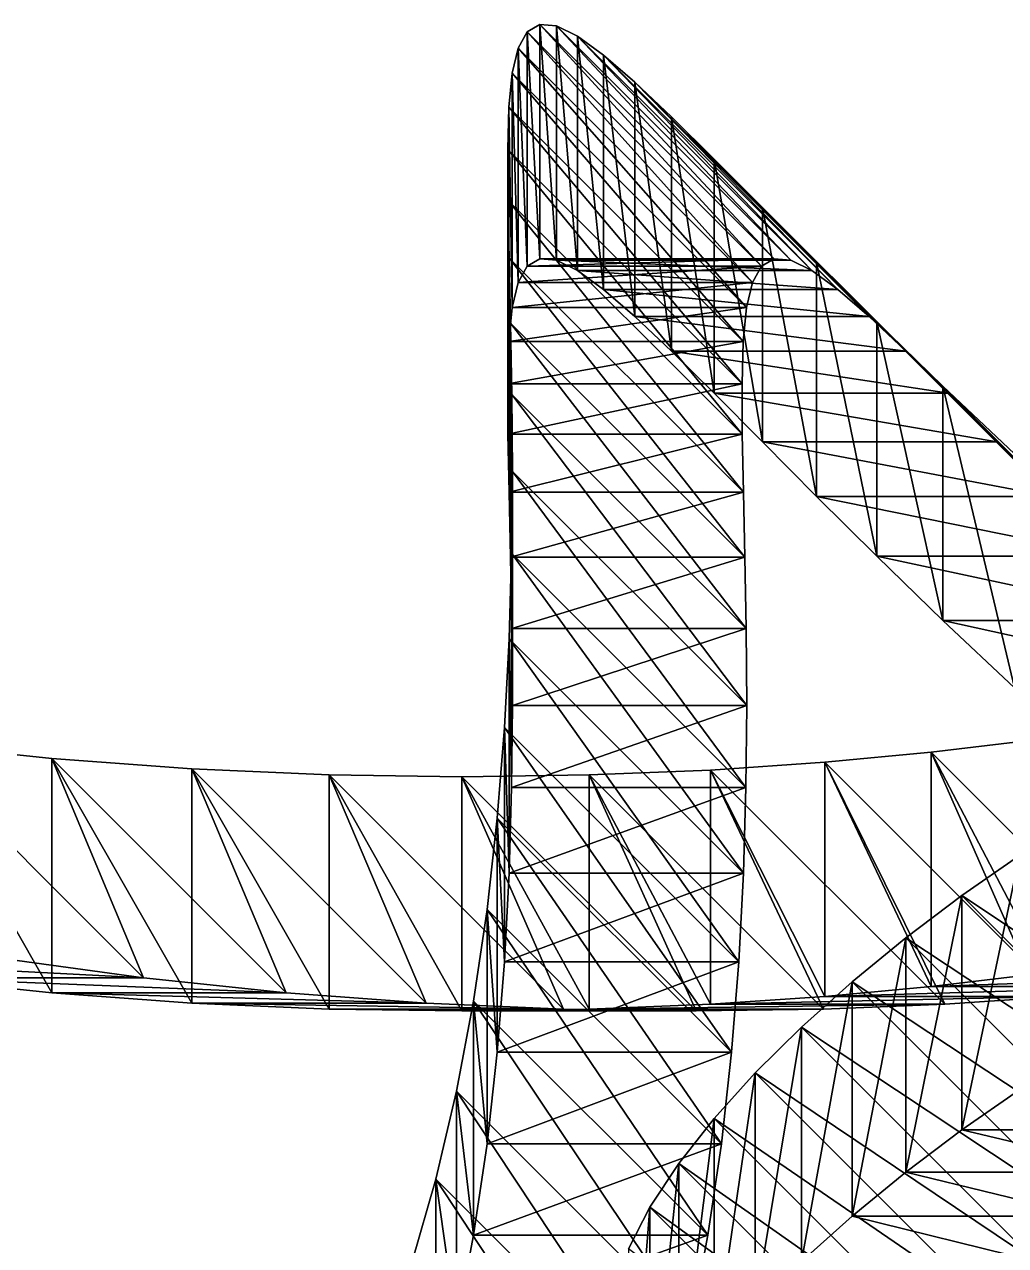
# Model space of a CAD drawing. Header units: metres. Extents: x -448 to 2284, y -539 to 1744.
# Drawn here: x 519 to 1042, y -163 to 488 of the extents above; entities that cross this region are included whole.
import ezdxf

# ---------------------------------------------------------------- set-up
doc = ezdxf.new("R2010")
doc.units = ezdxf.units.M

msp = doc.modelspace()

# ---------------------------------------------------------------- linework, layer by layer
for points in [[(786.8995, 359.18246, -5098.885), (782.1102, 475.4716, -4939.8066), (786.8995, 484.18246, -4973.885), (786.8996, 484.18256, -4973.885)], [(907.1102, 350.4716, -5064.8066), (786.8995, 484.18246, -4973.885), (782.1102, 475.4716, -4939.8066), (782.11035, 475.47168, -4939.8066)], [(793.6151, 363.1153, -5127.186), (786.8995, 484.18246, -4973.885), (793.6151, 488.1153, -5002.186), (793.61523, 488.1154, -5002.186)], [(911.8995, 359.18246, -5098.885), (793.6151, 488.1153, -5002.186), (786.8995, 484.18246, -4973.885), (786.8996, 484.18256, -4973.885)], [(786.8995, 484.18246, -4973.885), (907.1102, 350.4716, -5064.8066), (911.8995, 359.18246, -5098.885), (911.8996, 359.18256, -5098.885)], [(786.8995, 484.18246, -4973.885), (793.6151, 363.1153, -5127.186), (786.8995, 359.18246, -5098.885), (786.8996, 359.18256, -5098.885)], [(918.6151, 363.1153, -5127.186), (802.50806, 487.29044, -5024.701), (793.6151, 488.1153, -5002.186), (793.61523, 488.1154, -5002.186)], [(793.6151, 488.1153, -5002.186), (911.8995, 359.18246, -5098.885), (918.6151, 363.1153, -5127.186), (918.61523, 363.1154, -5127.186)], [(793.6151, 488.1153, -5002.186), (802.50806, 362.29044, -5149.701), (793.6151, 363.1153, -5127.186), (793.61523, 363.1154, -5127.186)], [(802.50806, 362.29044, -5149.701), (793.6151, 488.1153, -5002.186), (802.50806, 487.29044, -5024.701), (802.5082, 487.29053, -5024.701)], [(927.50806, 362.29044, -5149.701), (813.8045, 481.7827, -5041.4766), (802.50806, 487.29044, -5024.701), (802.5082, 487.29053, -5024.701)], [(802.50806, 487.29044, -5024.701), (918.6151, 363.1153, -5127.186), (927.50806, 362.29044, -5149.701), (927.5082, 362.29053, -5149.701)], [(802.50806, 487.29044, -5024.701), (813.8045, 356.7827, -5166.4766), (802.50806, 362.29044, -5149.701), (802.5082, 362.29053, -5149.701)], [(813.8045, 356.7827, -5166.4766), (802.50806, 487.29044, -5024.701), (813.8045, 481.7827, -5041.4766), (813.8046, 481.7828, -5041.4766)], [(938.8045, 356.7827, -5166.4766), (827.70874, 471.72208, -5052.615), (813.8045, 481.7827, -5041.4766), (813.8046, 481.7828, -5041.4766)], [(813.8045, 481.7827, -5041.4766), (927.50806, 362.29044, -5149.701), (938.8045, 356.7827, -5166.4766), (938.8046, 356.7828, -5166.4766)], [(813.8045, 481.7827, -5041.4766), (827.70874, 346.72208, -5177.615), (813.8045, 356.7827, -5166.4766), (813.8046, 356.7828, -5166.4766)], [(827.70874, 346.72208, -5177.615), (813.8045, 481.7827, -5041.4766), (827.70874, 471.72208, -5052.615), (827.70886, 471.72217, -5052.615)], [(782.1102, 350.4716, -5064.8066), (778.98065, 462.01935, -4900.0195), (782.1102, 475.4716, -4939.8066), (782.11035, 475.47168, -4939.8066)], [(903.98065, 337.01935, -5025.0195), (782.1102, 475.4716, -4939.8066), (778.98065, 462.01935, -4900.0195), (778.9808, 462.01944, -4900.0195)], [(782.1102, 475.4716, -4939.8066), (903.98065, 337.01935, -5025.0195), (907.1102, 350.4716, -5064.8066), (907.11035, 350.47168, -5064.8066)], [(782.1102, 475.4716, -4939.8066), (786.8995, 359.18246, -5098.885), (782.1102, 350.4716, -5064.8066), (782.11035, 350.47168, -5064.8066)], [(952.70874, 346.72208, -5177.615), (844.3959, 457.29135, -5058.2744), (827.70874, 471.72208, -5052.615), (827.70886, 471.72217, -5052.615)], [(827.70874, 471.72208, -5052.615), (938.8045, 356.7827, -5166.4766), (952.70874, 346.72208, -5177.615), (952.70886, 346.72217, -5177.615)], [(827.70874, 471.72208, -5052.615), (844.3959, 332.29135, -5183.2744), (827.70874, 346.72208, -5177.615), (827.70886, 346.72217, -5177.615)], [(844.3959, 332.29135, -5183.2744), (827.70874, 471.72208, -5052.615), (844.3959, 457.29135, -5058.2744), (844.396, 457.29144, -5058.2744)], [(778.98065, 337.01935, -5025.0195), (777.2286, 443.9178, -4854.647), (778.98065, 462.01935, -4900.0195), (778.9808, 462.01944, -4900.0195)], [(902.2286, 318.9178, -4979.647), (778.98065, 462.01935, -4900.0195), (777.2286, 443.9178, -4854.647), (777.2287, 443.91788, -4854.647)], [(778.98065, 462.01935, -4900.0195), (902.2286, 318.9178, -4979.647), (903.98065, 337.01935, -5025.0195), (903.9808, 337.01944, -5025.0195)], [(778.98065, 462.01935, -4900.0195), (782.1102, 350.4716, -5064.8066), (778.98065, 337.01935, -5025.0195), (778.9808, 337.01944, -5025.0195)], [(969.3959, 332.29135, -5183.2744), (864.0098, 438.72296, -5058.661), (844.3959, 457.29135, -5058.2744), (844.396, 457.29144, -5058.2744)], [(844.3959, 457.29135, -5058.2744), (952.70874, 346.72208, -5177.615), (969.3959, 332.29135, -5183.2744), (969.396, 332.29144, -5183.2744)], [(844.3959, 457.29135, -5058.2744), (864.0098, 313.72296, -5183.661), (844.3959, 332.29135, -5183.2744), (844.396, 332.29144, -5183.2744)], [(864.0098, 313.72296, -5183.661), (844.3959, 457.29135, -5058.2744), (864.0098, 438.72296, -5058.661), (864.00995, 438.72305, -5058.661)], [(777.2286, 318.9178, -4979.647), (776.5621, 421.3151, -4803.871), (777.2286, 443.9178, -4854.647), (777.2287, 443.91788, -4854.647)], [(901.5621, 296.3151, -4928.871), (777.2286, 443.9178, -4854.647), (776.5621, 421.3151, -4803.871), (776.5622, 421.3152, -4803.871)], [(777.2286, 443.9178, -4854.647), (901.5621, 296.3151, -4928.871), (902.2286, 318.9178, -4979.647), (902.2287, 318.91788, -4979.647)], [(777.2286, 443.9178, -4854.647), (778.98065, 337.01935, -5025.0195), (777.2286, 318.9178, -4979.647), (777.2287, 318.91788, -4979.647)], [(989.0098, 313.72296, -5183.661), (886.66284, 416.29834, -5054.035), (864.0098, 438.72296, -5058.661), (864.00995, 438.72305, -5058.661)], [(864.0098, 438.72296, -5058.661), (969.3959, 332.29135, -5183.2744), (989.0098, 313.72296, -5183.661), (989.00995, 313.72305, -5183.661)], [(864.0098, 438.72296, -5058.661), (886.66284, 291.29834, -5179.035), (864.0098, 313.72296, -5183.661), (864.00995, 313.72305, -5183.661)], [(886.66284, 291.29834, -5179.035), (864.0098, 438.72296, -5058.661), (886.66284, 416.29834, -5054.035), (886.66296, 416.29843, -5054.035)], [(776.5621, 296.3151, -4928.871), (776.68225, 394.41278, -4747.9277), (776.5621, 421.3151, -4803.871), (776.5622, 421.3152, -4803.871)], [(901.68225, 269.41278, -4872.9277), (776.5621, 421.3151, -4803.871), (776.68225, 394.41278, -4747.9277), (776.6824, 394.41287, -4747.9277)], [(776.5621, 421.3151, -4803.871), (901.68225, 269.41278, -4872.9277), (901.5621, 296.3151, -4928.871), (901.5622, 296.3152, -4928.871)], [(776.5621, 421.3151, -4803.871), (777.2286, 318.9178, -4979.647), (776.5621, 296.3151, -4928.871), (776.5622, 296.3152, -4928.871)], [(1011.66284, 291.29834, -5179.035), (912.42957, 390.342, -5044.6973), (886.66284, 416.29834, -5054.035), (886.66296, 416.29843, -5054.035)], [(886.66284, 416.29834, -5054.035), (989.0098, 313.72296, -5183.661), (1011.66284, 291.29834, -5179.035), (1011.66296, 291.29843, -5179.035)], [(886.66284, 416.29834, -5054.035), (912.42957, 265.342, -5169.6973), (886.66284, 291.29834, -5179.035), (886.66296, 291.29843, -5179.035)], [(912.42957, 265.342, -5169.6973), (886.66284, 416.29834, -5054.035), (912.42957, 390.342, -5044.6973), (912.4297, 390.3421, -5044.6973)], [(776.68225, 394.41278, -4747.9277), (776.5621, 296.3151, -4928.871), (776.68225, 269.41278, -4872.9277), (776.6824, 269.41287, -4872.9277)], [(776.68225, 269.41278, -4872.9277), (777.2872, 363.46582, -4687.1064), (776.68225, 394.41278, -4747.9277), (776.6824, 394.41287, -4747.9277)], [(902.2872, 238.46582, -4812.1064), (776.68225, 394.41278, -4747.9277), (777.2872, 363.46582, -4687.1064), (777.2873, 363.4659, -4687.1064)], [(776.68225, 394.41278, -4747.9277), (902.2872, 238.46582, -4812.1064), (901.68225, 269.41278, -4872.9277), (901.6824, 269.41287, -4872.9277)], [(1037.4296, 265.342, -5169.6973), (941.3502, 361.2203, -5030.995), (912.42957, 390.342, -5044.6973), (912.4297, 390.3421, -5044.6973)], [(912.42957, 390.342, -5044.6973), (1011.66284, 291.29834, -5179.035), (1037.4296, 265.342, -5169.6973), (1037.4297, 265.3421, -5169.6973)], [(912.42957, 390.342, -5044.6973), (941.3502, 236.2203, -5155.995), (912.42957, 265.342, -5169.6973), (912.4297, 265.3421, -5169.6973)], [(941.3502, 236.2203, -5155.995), (912.42957, 390.342, -5044.6973), (941.3502, 361.2203, -5030.995), (941.35034, 361.2204, -5030.995)], [(777.2872, 363.46582, -4687.1064), (776.68225, 269.41278, -4872.9277), (777.2872, 238.46582, -4812.1064), (777.2873, 238.46593, -4812.1064)], [(777.2872, 238.46582, -4812.1064), (778.07684, 328.77847, -4621.749), (777.2872, 363.46582, -4687.1064), (777.2873, 363.4659, -4687.1064)], [(903.07684, 203.77847, -4746.749), (777.2872, 363.46582, -4687.1064), (778.07684, 328.77847, -4621.749), (778.07697, 328.77856, -4621.749)], [(777.2872, 363.46582, -4687.1064), (903.07684, 203.77847, -4746.749), (902.2872, 238.46582, -4812.1064), (902.2873, 238.46593, -4812.1064)], [(911.8995, 359.18246, -5098.885), (782.1102, 350.4716, -5064.8066), (786.8995, 359.18246, -5098.885), (786.8996, 359.18256, -5098.885)], [(782.1102, 350.4716, -5064.8066), (911.8995, 359.18246, -5098.885), (907.1102, 350.4716, -5064.8066), (907.11035, 350.47168, -5064.8066)], [(918.6151, 363.1153, -5127.186), (786.8995, 359.18246, -5098.885), (793.6151, 363.1153, -5127.186), (793.61523, 363.1154, -5127.186)], [(786.8995, 359.18246, -5098.885), (918.6151, 363.1153, -5127.186), (911.8995, 359.18246, -5098.885), (911.8996, 359.18256, -5098.885)], [(793.6151, 363.1153, -5127.186), (927.50806, 362.29044, -5149.701), (918.6151, 363.1153, -5127.186), (918.61523, 363.1154, -5127.186)], [(927.50806, 362.29044, -5149.701), (793.6151, 363.1153, -5127.186), (802.50806, 362.29044, -5149.701), (802.5082, 362.29053, -5149.701)], [(802.50806, 362.29044, -5149.701), (938.8045, 356.7827, -5166.4766), (927.50806, 362.29044, -5149.701), (927.5082, 362.29053, -5149.701)], [(938.8045, 356.7827, -5166.4766), (802.50806, 362.29044, -5149.701), (813.8045, 356.7827, -5166.4766), (813.8046, 356.7828, -5166.4766)], [(1066.3502, 236.2203, -5155.995), (973.4258, 329.33682, -5013.3135), (941.3502, 361.2203, -5030.995), (941.35034, 361.2204, -5030.995)], [(941.3502, 361.2203, -5030.995), (1037.4296, 265.342, -5169.6973), (1066.3502, 236.2203, -5155.995), (1066.3503, 236.22041, -5155.995)], [(941.3502, 361.2203, -5030.995), (973.4258, 204.33682, -5138.3135), (941.3502, 236.2203, -5155.995), (941.35034, 236.22041, -5155.995)], [(973.4258, 204.33682, -5138.3135), (941.3502, 361.2203, -5030.995), (973.4258, 329.33682, -5013.3135), (973.4259, 329.3369, -5013.3135)], [(813.8045, 356.7827, -5166.4766), (952.70874, 346.72208, -5177.615), (938.8045, 356.7827, -5166.4766), (938.8046, 356.7828, -5166.4766)], [(952.70874, 346.72208, -5177.615), (813.8045, 356.7827, -5166.4766), (827.70874, 346.72208, -5177.615), (827.70886, 346.72217, -5177.615)], [(907.1102, 350.4716, -5064.8066), (778.98065, 337.01935, -5025.0195), (782.1102, 350.4716, -5064.8066), (782.11035, 350.47168, -5064.8066)], [(778.98065, 337.01935, -5025.0195), (907.1102, 350.4716, -5064.8066), (903.98065, 337.01935, -5025.0195), (903.9808, 337.01944, -5025.0195)], [(827.70874, 346.72208, -5177.615), (969.3959, 332.29135, -5183.2744), (952.70874, 346.72208, -5177.615), (952.70886, 346.72217, -5177.615)], [(969.3959, 332.29135, -5183.2744), (827.70874, 346.72208, -5177.615), (844.3959, 332.29135, -5183.2744), (844.396, 332.29144, -5183.2744)], [(903.98065, 337.01935, -5025.0195), (777.2286, 318.9178, -4979.647), (778.98065, 337.01935, -5025.0195), (778.9808, 337.01944, -5025.0195)], [(777.2286, 318.9178, -4979.647), (903.98065, 337.01935, -5025.0195), (902.2286, 318.9178, -4979.647), (902.2287, 318.91788, -4979.647)], [(778.07684, 328.77847, -4621.749), (777.2872, 238.46582, -4812.1064), (778.07684, 203.77847, -4746.749), (778.07697, 203.77858, -4746.749)], [(778.07684, 203.77847, -4746.749), (778.7562, 290.70282, -4552.244), (778.07684, 328.77847, -4621.749), (778.07697, 328.77856, -4621.749)], [(903.7562, 165.70282, -4677.244), (778.07684, 328.77847, -4621.749), (778.7562, 290.70282, -4552.244), (778.75635, 290.7029, -4552.244)], [(778.07684, 328.77847, -4621.749), (903.7562, 165.70282, -4677.244), (903.07684, 203.77847, -4746.749), (903.07697, 203.77858, -4746.749)], [(844.3959, 332.29135, -5183.2744), (989.0098, 313.72296, -5183.661), (969.3959, 332.29135, -5183.2744), (969.396, 332.29144, -5183.2744)], [(989.0098, 313.72296, -5183.661), (844.3959, 332.29135, -5183.2744), (864.0098, 313.72296, -5183.661), (864.00995, 313.72305, -5183.661)], [(1098.4258, 204.33682, -5138.3135), (1008.6175, 295.12552, -4992.0684), (973.4258, 329.33682, -5013.3135), (973.4259, 329.3369, -5013.3135)], [(973.4258, 329.33682, -5013.3135), (1066.3502, 236.2203, -5155.995), (1098.4258, 204.33682, -5138.3135), (1098.4259, 204.33693, -5138.3135)], [(973.4258, 329.33682, -5013.3135), (1008.6175, 170.12552, -5117.0684), (973.4258, 204.33682, -5138.3135), (973.4259, 204.33693, -5138.3135)], [(1008.6175, 170.12552, -5117.0684), (973.4258, 329.33682, -5013.3135), (1008.6175, 295.12552, -4992.0684), (1008.6176, 295.1256, -4992.0684)], [(902.2286, 318.9178, -4979.647), (776.5621, 296.3151, -4928.871), (777.2286, 318.9178, -4979.647), (777.2287, 318.91788, -4979.647)], [(776.5621, 296.3151, -4928.871), (902.2286, 318.9178, -4979.647), (901.5621, 296.3151, -4928.871), (901.5622, 296.3152, -4928.871)], [(864.0098, 313.72296, -5183.661), (1011.66284, 291.29834, -5179.035), (989.0098, 313.72296, -5183.661), (989.00995, 313.72305, -5183.661)], [(1011.66284, 291.29834, -5179.035), (864.0098, 313.72296, -5183.661), (886.66284, 291.29834, -5179.035), (886.66296, 291.29843, -5179.035)], [(901.5621, 296.3151, -4928.871), (776.68225, 269.41278, -4872.9277), (776.5621, 296.3151, -4928.871), (776.5622, 296.3152, -4928.871)], [(776.68225, 269.41278, -4872.9277), (901.5621, 296.3151, -4928.871), (901.68225, 269.41278, -4872.9277), (901.6824, 269.41287, -4872.9277)], [(1133.6174, 170.12552, -5117.0684), (1046.848, 259.04993, -4967.708), (1008.6175, 295.12552, -4992.0684), (1008.6176, 295.1256, -4992.0684)], [(1008.6175, 295.12552, -4992.0684), (1098.4258, 204.33682, -5138.3135), (1133.6174, 170.12552, -5117.0684), (1133.6176, 170.12563, -5117.0684)], [(1008.6175, 295.12552, -4992.0684), (1046.848, 134.04993, -5092.708), (1008.6175, 170.12552, -5117.0684), (1008.6176, 170.12563, -5117.0684)], [(1046.848, 134.04993, -5092.708), (1008.6175, 295.12552, -4992.0684), (1046.848, 259.04993, -4967.708), (1046.8481, 259.05002, -4967.708)], [(778.7562, 290.70282, -4552.244), (778.07684, 203.77847, -4746.749), (778.7562, 165.70282, -4677.244), (778.75635, 165.70293, -4677.244)], [(778.7562, 165.70282, -4677.244), (779.0392, 249.63446, -4479.0254), (778.7562, 290.70282, -4552.244), (778.75635, 290.7029, -4552.244)], [(904.0392, 124.63446, -4604.0254), (778.7562, 290.70282, -4552.244), (779.0392, 249.63446, -4479.0254), (779.0393, 249.63457, -4479.0254)], [(778.7562, 290.70282, -4552.244), (904.0392, 124.63446, -4604.0254), (903.7562, 165.70282, -4677.244), (903.75635, 165.70293, -4677.244)], [(886.66284, 291.29834, -5179.035), (1037.4296, 265.342, -5169.6973), (1011.66284, 291.29834, -5179.035), (1011.66296, 291.29843, -5179.035)], [(1037.4296, 265.342, -5169.6973), (886.66284, 291.29834, -5179.035), (912.42957, 265.342, -5169.6973), (912.4297, 265.3421, -5169.6973)], [(901.68225, 269.41278, -4872.9277), (777.2872, 238.46582, -4812.1064), (776.68225, 269.41278, -4872.9277), (776.6824, 269.41287, -4872.9277)], [(777.2872, 238.46582, -4812.1064), (901.68225, 269.41278, -4872.9277), (902.2872, 238.46582, -4812.1064), (902.2873, 238.46593, -4812.1064)], [(912.42957, 265.342, -5169.6973), (1066.3502, 236.2203, -5155.995), (1037.4296, 265.342, -5169.6973), (1037.4297, 265.3421, -5169.6973)], [(1066.3502, 236.2203, -5155.995), (912.42957, 265.342, -5169.6973), (941.3502, 236.2203, -5155.995), (941.35034, 236.22041, -5155.995)], [(779.0392, 124.63446, -4604.0254), (778.6524, 206.00903, -4402.569), (779.0392, 249.63446, -4479.0254), (779.0393, 249.63457, -4479.0254)], [(903.6524, 81.00903, -4527.569), (779.0392, 249.63446, -4479.0254), (778.6524, 206.00903, -4402.569), (778.6525, 206.00914, -4402.569)], [(779.0392, 249.63446, -4479.0254), (778.7562, 165.70282, -4677.244), (779.0392, 124.63446, -4604.0254), (779.0393, 124.63456, -4604.0254)], [(779.0392, 249.63446, -4479.0254), (903.6524, 81.00903, -4527.569), (904.0392, 124.63446, -4604.0254), (904.0393, 124.63456, -4604.0254)], [(902.2872, 238.46582, -4812.1064), (778.07684, 203.77847, -4746.749), (777.2872, 238.46582, -4812.1064), (777.2873, 238.46593, -4812.1064)], [(778.07684, 203.77847, -4746.749), (902.2872, 238.46582, -4812.1064), (903.07684, 203.77847, -4746.749), (903.07697, 203.77858, -4746.749)], [(941.3502, 236.2203, -5155.995), (1098.4258, 204.33682, -5138.3135), (1066.3502, 236.2203, -5155.995), (1066.3503, 236.22041, -5155.995)], [(1098.4258, 204.33682, -5138.3135), (941.3502, 236.2203, -5155.995), (973.4258, 204.33682, -5138.3135), (973.4259, 204.33693, -5138.3135)], [(778.6524, 81.00903, -4527.569), (777.33746, 160.29797, -4323.3843), (778.6524, 206.00903, -4402.569), (778.6525, 206.00914, -4402.569)], [(902.33746, 35.297974, -4448.3843), (778.6524, 206.00903, -4402.569), (777.33746, 160.29797, -4323.3843), (777.3376, 160.29808, -4323.3843)], [(903.07684, 203.77847, -4746.749), (778.7562, 165.70282, -4677.244), (778.07684, 203.77847, -4746.749), (778.07697, 203.77858, -4746.749)], [(778.6524, 206.00903, -4402.569), (902.33746, 35.297974, -4448.3843), (903.6524, 81.00903, -4527.569), (903.6525, 81.00913, -4527.569)], [(778.6524, 206.00903, -4402.569), (779.0392, 124.63446, -4604.0254), (778.6524, 81.00903, -4527.569), (778.6525, 81.00913, -4527.569)], [(778.7562, 165.70282, -4677.244), (903.07684, 203.77847, -4746.749), (903.7562, 165.70282, -4677.244), (903.75635, 165.70293, -4677.244)], [(973.4258, 204.33682, -5138.3135), (1133.6174, 170.12552, -5117.0684), (1098.4258, 204.33682, -5138.3135), (1098.4259, 204.33693, -5138.3135)], [(1133.6174, 170.12552, -5117.0684), (973.4258, 204.33682, -5138.3135), (1008.6175, 170.12552, -5117.0684), (1008.6176, 170.12563, -5117.0684)], [(1008.6175, 170.12552, -5117.0684), (1171.848, 134.04993, -5092.708), (1133.6174, 170.12552, -5117.0684), (1133.6176, 170.12563, -5117.0684)], [(1171.848, 134.04993, -5092.708), (1008.6175, 170.12552, -5117.0684), (1046.848, 134.04993, -5092.708), (1046.8481, 134.05003, -5092.708)], [(903.7562, 165.70282, -4677.244), (779.0392, 124.63446, -4604.0254), (778.7562, 165.70282, -4677.244), (778.75635, 165.70293, -4677.244)], [(779.0392, 124.63446, -4604.0254), (903.7562, 165.70282, -4677.244), (904.0392, 124.63446, -4604.0254), (904.0393, 124.63456, -4604.0254)], [(777.33746, 35.297974, -4448.3843), (774.85645, 113.00427, -4242.0166), (777.33746, 160.29797, -4323.3843), (777.3376, 160.29808, -4323.3843)], [(899.85645, -11.995728, -4367.0166), (777.33746, 160.29797, -4323.3843), (774.85645, 113.00427, -4242.0166), (774.85657, 113.00437, -4242.0166)], [(777.33746, 160.29797, -4323.3843), (899.85645, -11.995728, -4367.0166), (902.33746, 35.297974, -4448.3843), (902.3376, 35.298073, -4448.3843)], [(777.33746, 160.29797, -4323.3843), (778.6524, 81.00903, -4527.569), (777.33746, 35.297974, -4448.3843), (777.3376, 35.298073, -4448.3843)], [(904.0392, 124.63446, -4604.0254), (778.6524, 81.00903, -4527.569), (779.0392, 124.63446, -4604.0254), (779.0393, 124.63456, -4604.0254)], [(778.6524, 81.00903, -4527.569), (904.0392, 124.63446, -4604.0254), (903.6524, 81.00903, -4527.569), (903.6525, 81.00913, -4527.569)], [(774.85645, -11.995728, -4367.0166), (770.9927, 64.65564, -4159.0347), (774.85645, 113.00427, -4242.0166), (774.85657, 113.00437, -4242.0166)], [(895.9927, -60.34436, -4284.0347), (774.85645, 113.00427, -4242.0166), (770.9927, 64.65564, -4159.0347), (770.9928, 64.65574, -4159.0347)], [(774.85645, 113.00427, -4242.0166), (895.9927, -60.34436, -4284.0347), (899.85645, -11.995728, -4367.0166), (899.85657, -11.995627, -4367.0166)], [(774.85645, 113.00427, -4242.0166), (777.33746, 35.297974, -4448.3843), (774.85645, -11.995728, -4367.0166), (774.85657, -11.995627, -4367.0166)], [(582.3374, -20.625122, -3729.4692), (533.3064, 96.39642, -3634.0322), (457.3374, 104.37488, -3604.4692), (457.3375, 104.37498, -3604.4692)], [(457.3374, 104.37488, -3604.4692), (505.82507, -10.042786, -3702.716), (582.3374, -20.625122, -3729.4692), (582.3375, -20.625023, -3729.4692)], [(457.3374, 104.37488, -3604.4692), (533.3064, -28.603577, -3759.0322), (457.3374, -20.625122, -3729.4692), (457.3375, -20.625023, -3729.4692)], [(533.3064, -28.603577, -3759.0322), (457.3374, 104.37488, -3604.4692), (533.3064, 96.39642, -3634.0322), (533.3065, 96.39652, -3634.0322)], [(1054.8054, -18.968079, -4070.9373), (1002.527, 99.72827, -3902.0923), (1054.8054, 106.03192, -3945.9373), (1054.8055, 106.03202, -3945.9373)], [(1127.527, -25.271729, -4027.0923), (1054.8054, 106.03192, -3945.9373), (1002.527, 99.72827, -3902.0923), (1002.5271, 99.72837, -3902.0923)], [(1002.527, -25.271729, -4027.0923), (945.72845, 94.38098, -3859.042), (1002.527, 99.72827, -3902.0923), (1002.5271, 99.72837, -3902.0923)], [(1070.7284, -30.619019, -3984.042), (1002.527, 99.72827, -3902.0923), (945.72845, 94.38098, -3859.042), (945.7286, 94.38108, -3859.042)], [(1002.527, 99.72827, -3902.0923), (1070.7284, -30.619019, -3984.042), (1127.527, -25.271729, -4027.0923), (1127.5271, -25.27163, -4027.0923)], [(1002.527, 99.72827, -3902.0923), (1054.8054, -18.968079, -4070.9373), (1002.527, -25.271729, -4027.0923), (1002.5271, -25.27163, -4027.0923)], [(658.3064, -28.603577, -3759.0322), (608.1316, 90.89612, -3666.2349), (533.3064, 96.39642, -3634.0322), (533.3065, 96.39652, -3634.0322)], [(533.3064, 96.39642, -3634.0322), (582.3374, -20.625122, -3729.4692), (658.3064, -28.603577, -3759.0322), (658.3065, -28.603477, -3759.0322)], [(533.3064, 96.39642, -3634.0322), (608.1316, -34.10388, -3791.2349), (533.3064, -28.603577, -3759.0322), (533.3065, -28.603477, -3759.0322)], [(608.1316, -34.10388, -3791.2349), (533.3064, 96.39642, -3634.0322), (608.1316, 90.89612, -3666.2349), (608.1317, 90.89622, -3666.2349)], [(945.72845, -30.619019, -3984.042), (884.77, 90.25745, -3817.1006), (945.72845, 94.38098, -3859.042), (945.7286, 94.38108, -3859.042)], [(1009.77, -34.742554, -3942.1006), (945.72845, 94.38098, -3859.042), (884.77, 90.25745, -3817.1006), (884.77014, 90.257545, -3817.1006)], [(945.72845, 94.38098, -3859.042), (1009.77, -34.742554, -3942.1006), (1070.7284, -30.619019, -3984.042), (1070.7285, -30.61892, -3984.042)], [(945.72845, 94.38098, -3859.042), (1002.527, -25.271729, -4027.0923), (945.72845, -30.619019, -3984.042), (945.7286, -30.61892, -3984.042)], [(733.1316, -34.10388, -3791.2349), (681.23157, 87.72211, -3700.879), (608.1316, 90.89612, -3666.2349), (608.1317, 90.89622, -3666.2349)], [(608.1316, 90.89612, -3666.2349), (658.3064, -28.603577, -3759.0322), (733.1316, -34.10388, -3791.2349), (733.1317, -34.103783, -3791.2349)], [(608.1316, 90.89612, -3666.2349), (681.23157, -37.277893, -3825.879), (608.1316, -34.10388, -3791.2349), (608.1317, -34.103783, -3791.2349)], [(681.23157, -37.277893, -3825.879), (608.1316, 90.89612, -3666.2349), (681.23157, 87.72211, -3700.879), (681.2317, 87.722206, -3700.879)], [(806.23157, -37.277893, -3825.879), (752.0503, 86.69635, -3737.7405), (681.23157, 87.72211, -3700.879), (681.2317, 87.722206, -3700.879)], [(681.23157, 87.72211, -3700.879), (733.1316, -34.10388, -3791.2349), (806.23157, -37.277893, -3825.879), (806.2317, -37.277794, -3825.879)], [(681.23157, 87.72211, -3700.879), (752.0503, -38.30365, -3862.7405), (681.23157, -37.277893, -3825.879), (681.2317, -37.277794, -3825.879)], [(752.0503, -38.30365, -3862.7405), (681.23157, 87.72211, -3700.879), (752.0503, 86.69635, -3737.7405), (752.0504, 86.69645, -3737.7405)], [(820.0601, -37.38446, -3901.5713), (752.0503, 86.69635, -3737.7405), (820.0601, 87.61554, -3776.5713), (820.06024, 87.61564, -3776.5713)], [(877.0503, -38.30365, -3862.7405), (820.0601, 87.61554, -3776.5713), (752.0503, 86.69635, -3737.7405), (752.0504, 86.69645, -3737.7405)], [(752.0503, 86.69635, -3737.7405), (806.23157, -37.277893, -3825.879), (877.0503, -38.30365, -3862.7405), (877.0504, -38.30355, -3862.7405)], [(752.0503, 86.69635, -3737.7405), (820.0601, -37.38446, -3901.5713), (752.0503, -38.30365, -3862.7405), (752.0504, -38.30355, -3862.7405)], [(884.77, -34.742554, -3942.1006), (820.0601, 87.61554, -3776.5713), (884.77, 90.25745, -3817.1006), (884.77014, 90.257545, -3817.1006)], [(945.0601, -37.38446, -3901.5713), (884.77, 90.25745, -3817.1006), (820.0601, 87.61554, -3776.5713), (820.06024, 87.61564, -3776.5713)], [(820.0601, 87.61554, -3776.5713), (877.0503, -38.30365, -3862.7405), (945.0601, -37.38446, -3901.5713), (945.06024, -37.38436, -3901.5713)], [(820.0601, 87.61554, -3776.5713), (884.77, -34.742554, -3942.1006), (820.0601, -37.38446, -3901.5713), (820.06024, -37.38436, -3901.5713)], [(884.77, 90.25745, -3817.1006), (945.0601, -37.38446, -3901.5713), (1009.77, -34.742554, -3942.1006), (1009.77014, -34.742455, -3942.1006)], [(884.77, 90.25745, -3817.1006), (945.72845, -30.619019, -3984.042), (884.77, -34.742554, -3942.1006), (884.77014, -34.742455, -3942.1006)], [(903.6524, 81.00903, -4527.569), (777.33746, 35.297974, -4448.3843), (778.6524, 81.00903, -4527.569), (778.6525, 81.00913, -4527.569)], [(777.33746, 35.297974, -4448.3843), (903.6524, 81.00903, -4527.569), (902.33746, 35.297974, -4448.3843), (902.3376, 35.298073, -4448.3843)], [(770.9927, -60.34436, -4284.0347), (765.555, 15.80188, -4075.031), (770.9927, 64.65564, -4159.0347), (770.9928, 64.65574, -4159.0347)], [(890.555, -109.19812, -4200.0312), (770.9927, 64.65564, -4159.0347), (765.555, 15.80188, -4075.031), (765.5551, 15.80198, -4075.031)], [(770.9927, 64.65564, -4159.0347), (890.555, -109.19812, -4200.0312), (895.9927, -60.34436, -4284.0347), (895.9928, -60.34426, -4284.0347)], [(770.9927, 64.65564, -4159.0347), (774.85645, -11.995728, -4367.0166), (770.9927, -60.34436, -4284.0347), (770.9928, -60.34426, -4284.0347)], [(1174.6162, -80.28931, -4683.7812), (1018.8884, 23.260864, -4560.672), (1049.6162, 44.710693, -4558.7812), (1049.6163, 44.710793, -4558.7812)], [(1049.6162, 44.710693, -4558.7812), (1018.8884, -101.739136, -4685.672), (1049.6162, -80.28931, -4683.7812), (1049.6163, -80.28921, -4683.7812)], [(1018.8884, -101.739136, -4685.672), (1049.6162, 44.710693, -4558.7812), (1018.8884, 23.260864, -4560.672), (1018.88855, 23.260963, -4560.672)], [(902.33746, 35.297974, -4448.3843), (774.85645, -11.995728, -4367.0166), (777.33746, 35.297974, -4448.3843), (777.3376, 35.298073, -4448.3843)], [(774.85645, -11.995728, -4367.0166), (902.33746, 35.297974, -4448.3843), (899.85645, -11.995728, -4367.0166), (899.85657, -11.995627, -4367.0166)], [(1143.8884, -101.739136, -4685.672), (988.91833, 0.659851, -4560.3535), (1018.8884, 23.260864, -4560.672), (1018.88855, 23.260963, -4560.672)], [(1018.8884, 23.260864, -4560.672), (988.91833, -124.34015, -4685.3535), (1018.8884, -101.739136, -4685.672), (1018.88855, -101.73904, -4685.672)], [(988.91833, -124.34015, -4685.3535), (1018.8884, 23.260864, -4560.672), (988.91833, 0.659851, -4560.3535), (988.91846, 0.659951, -4560.3535)], [(1018.8884, 23.260864, -4560.672), (1174.6162, -80.28931, -4683.7812), (1143.8884, -101.739136, -4685.672), (1143.8885, -101.73904, -4685.672)], [(765.555, -109.19812, -4200.0312), (758.3785, -32.99292, -3990.612), (765.555, 15.80188, -4075.031), (765.5551, 15.80198, -4075.031)], [(883.3785, -157.99292, -4115.612), (765.555, 15.80188, -4075.031), (758.3785, -32.99292, -3990.612), (758.3786, -32.99282, -3990.612)], [(765.555, 15.80188, -4075.031), (883.3785, -157.99292, -4115.612), (890.555, -109.19812, -4200.0312), (890.5551, -109.19802, -4200.0312)], [(765.555, 15.80188, -4075.031), (770.9927, -60.34436, -4284.0347), (765.555, -109.19812, -4200.0312), (765.5551, -109.19802, -4200.0312)], [(1113.9183, -124.34015, -4685.3535), (960.22424, -22.831543, -4558.0615), (988.91833, 0.659851, -4560.3535), (988.91846, 0.659951, -4560.3535)], [(988.91833, 0.659851, -4560.3535), (960.22424, -147.83154, -4683.0615), (988.91833, -124.34015, -4685.3535), (988.91846, -124.34005, -4685.3535)], [(960.22424, -147.83154, -4683.0615), (988.91833, 0.659851, -4560.3535), (960.22424, -22.831543, -4558.0615), (960.22437, -22.831444, -4558.0615)], [(988.91833, 0.659851, -4560.3535), (1143.8884, -101.739136, -4685.672), (1113.9183, -124.34015, -4685.3535), (1113.9185, -124.34005, -4685.3535)], [(380.82507, -10.042786, -3702.716), (582.3374, -20.625122, -3729.4692), (505.82507, -10.042786, -3702.716), (505.82516, -10.042685, -3702.716)], [(582.3374, -20.625122, -3729.4692), (380.82507, -10.042786, -3702.716), (457.3374, -20.625122, -3729.4692), (457.3375, -20.625023, -3729.4692)], [(899.85645, -11.995728, -4367.0166), (770.9927, -60.34436, -4284.0347), (774.85645, -11.995728, -4367.0166), (774.85657, -11.995627, -4367.0166)], [(770.9927, -60.34436, -4284.0347), (899.85645, -11.995728, -4367.0166), (895.9927, -60.34436, -4284.0347), (895.9928, -60.34426, -4284.0347)], [(1179.8054, -18.968079, -4070.9373), (1002.527, -25.271729, -4027.0923), (1054.8054, -18.968079, -4070.9373), (1054.8055, -18.96798, -4070.9373)], [(1002.527, -25.271729, -4027.0923), (1179.8054, -18.968079, -4070.9373), (1127.527, -25.271729, -4027.0923), (1127.5271, -25.27163, -4027.0923)], [(457.3374, -20.625122, -3729.4692), (658.3064, -28.603577, -3759.0322), (582.3374, -20.625122, -3729.4692), (582.3375, -20.625023, -3729.4692)], [(658.3064, -28.603577, -3759.0322), (457.3374, -20.625122, -3729.4692), (533.3064, -28.603577, -3759.0322), (533.3065, -28.603477, -3759.0322)], [(1085.2242, -147.83154, -4683.0615), (933.30426, -46.930176, -4554.053), (960.22424, -22.831543, -4558.0615), (960.22437, -22.831444, -4558.0615)], [(960.22424, -22.831543, -4558.0615), (933.30426, -171.93018, -4679.053), (960.22424, -147.83154, -4683.0615), (960.22437, -147.83144, -4683.0615)], [(933.30426, -171.93018, -4679.053), (960.22424, -22.831543, -4558.0615), (933.30426, -46.930176, -4554.053), (933.3044, -46.930077, -4554.053)], [(1127.527, -25.271729, -4027.0923), (945.72845, -30.619019, -3984.042), (1002.527, -25.271729, -4027.0923), (1002.5271, -25.27163, -4027.0923)], [(945.72845, -30.619019, -3984.042), (1127.527, -25.271729, -4027.0923), (1070.7284, -30.619019, -3984.042), (1070.7285, -30.61892, -3984.042)], [(960.22424, -22.831543, -4558.0615), (1113.9183, -124.34015, -4685.3535), (1085.2242, -147.83154, -4683.0615), (1085.2244, -147.83144, -4683.0615)], [(533.3064, -28.603577, -3759.0322), (733.1316, -34.10388, -3791.2349), (658.3064, -28.603577, -3759.0322), (658.3065, -28.603477, -3759.0322)], [(733.1316, -34.10388, -3791.2349), (533.3064, -28.603577, -3759.0322), (608.1316, -34.10388, -3791.2349), (608.1317, -34.103783, -3791.2349)], [(1070.7284, -30.619019, -3984.042), (884.77, -34.742554, -3942.1006), (945.72845, -30.619019, -3984.042), (945.7286, -30.61892, -3984.042)], [(884.77, -34.742554, -3942.1006), (1070.7284, -30.619019, -3984.042), (1009.77, -34.742554, -3942.1006), (1009.77014, -34.742455, -3942.1006)], [(608.1316, -34.10388, -3791.2349), (806.23157, -37.277893, -3825.879), (733.1316, -34.10388, -3791.2349), (733.1317, -34.103783, -3791.2349)], [(806.23157, -37.277893, -3825.879), (608.1316, -34.10388, -3791.2349), (681.23157, -37.277893, -3825.879), (681.2317, -37.277794, -3825.879)], [(681.23157, -37.277893, -3825.879), (877.0503, -38.30365, -3862.7405), (806.23157, -37.277893, -3825.879), (806.2317, -37.277794, -3825.879)], [(877.0503, -38.30365, -3862.7405), (681.23157, -37.277893, -3825.879), (752.0503, -38.30365, -3862.7405), (752.0504, -38.30355, -3862.7405)], [(758.3785, -157.99292, -4115.612), (749.3274, -81.15509, -3906.3945), (758.3785, -32.99292, -3990.612), (758.3786, -32.99282, -3990.612)], [(874.3274, -206.15509, -4031.3945), (758.3785, -32.99292, -3990.612), (749.3274, -81.15509, -3906.3945), (749.3275, -81.15499, -3906.3945)], [(945.0601, -37.38446, -3901.5713), (752.0503, -38.30365, -3862.7405), (820.0601, -37.38446, -3901.5713), (820.06024, -37.38436, -3901.5713)], [(752.0503, -38.30365, -3862.7405), (945.0601, -37.38446, -3901.5713), (877.0503, -38.30365, -3862.7405), (877.0504, -38.30355, -3862.7405)], [(758.3785, -32.99292, -3990.612), (874.3274, -206.15509, -4031.3945), (883.3785, -157.99292, -4115.612), (883.3786, -157.99281, -4115.612)], [(758.3785, -32.99292, -3990.612), (765.555, -109.19812, -4200.0312), (758.3785, -157.99292, -4115.612), (758.3786, -157.99281, -4115.612)], [(1009.77, -34.742554, -3942.1006), (820.0601, -37.38446, -3901.5713), (884.77, -34.742554, -3942.1006), (884.77014, -34.742455, -3942.1006)], [(820.0601, -37.38446, -3901.5713), (1009.77, -34.742554, -3942.1006), (945.0601, -37.38446, -3901.5713), (945.06024, -37.38436, -3901.5713)], [(1058.3042, -171.93018, -4679.053), (908.6336, -71.32898, -4548.6094), (933.30426, -46.930176, -4554.053), (933.3044, -46.930077, -4554.053)], [(933.30426, -46.930176, -4554.053), (908.6336, -196.32898, -4673.6094), (933.30426, -171.93018, -4679.053), (933.3044, -171.93007, -4679.053)], [(908.6336, -196.32898, -4673.6094), (933.30426, -46.930176, -4554.053), (908.6336, -71.32898, -4548.6094), (908.6337, -71.32888, -4548.6094)], [(933.30426, -46.930176, -4554.053), (1085.2242, -147.83154, -4683.0615), (1058.3042, -171.93018, -4679.053), (1058.3043, -171.93007, -4679.053)], [(895.9927, -60.34436, -4284.0347), (765.555, -109.19812, -4200.0312), (770.9927, -60.34436, -4284.0347), (770.9928, -60.34426, -4284.0347)], [(765.555, -109.19812, -4200.0312), (895.9927, -60.34436, -4284.0347), (890.555, -109.19812, -4200.0312), (890.5551, -109.19802, -4200.0312)], [(1033.6335, -196.32898, -4673.6094), (886.6627, -95.701416, -4542.035), (908.6336, -71.32898, -4548.6094), (908.6337, -71.32888, -4548.6094)], [(908.6336, -71.32898, -4548.6094), (886.6627, -220.70142, -4667.035), (908.6336, -196.32898, -4673.6094), (908.6337, -196.32887, -4673.6094)], [(886.6627, -220.70142, -4667.035), (908.6336, -71.32898, -4548.6094), (886.6627, -95.701416, -4542.035), (886.66284, -95.70132, -4542.035)], [(908.6336, -71.32898, -4548.6094), (1058.3042, -171.93018, -4679.053), (1033.6335, -196.32898, -4673.6094), (1033.6337, -196.32887, -4673.6094)], [(749.3274, -206.15509, -4031.3945), (738.2976, -128.10742, -3823.0002), (749.3274, -81.15509, -3906.3945), (749.3275, -81.15499, -3906.3945)], [(863.2976, -253.10742, -3948.0002), (749.3274, -81.15509, -3906.3945), (738.2976, -128.10742, -3823.0002), (738.2977, -128.10732, -3823.0002)], [(749.3274, -81.15509, -3906.3945), (863.2976, -253.10742, -3948.0002), (874.3274, -206.15509, -4031.3945), (874.3275, -206.15498, -4031.3945)], [(749.3274, -81.15509, -3906.3945), (758.3785, -157.99292, -4115.612), (749.3274, -206.15509, -4031.3945), (749.3275, -206.15498, -4031.3945)], [(1143.8884, -101.739136, -4685.672), (1049.6162, -80.28931, -4683.7812), (1018.8884, -101.739136, -4685.672), (1018.88855, -101.73904, -4685.672)], [(1011.6627, -220.70142, -4667.035), (867.8055, -119.70984, -4534.6455), (886.6627, -95.701416, -4542.035), (886.66284, -95.70132, -4542.035)], [(886.6627, -95.701416, -4542.035), (867.8055, -244.70984, -4659.6455), (886.6627, -220.70142, -4667.035), (886.66284, -220.70131, -4667.035)], [(867.8055, -244.70984, -4659.6455), (886.6627, -95.701416, -4542.035), (867.8055, -119.70984, -4534.6455), (867.8056, -119.70974, -4534.6455)], [(886.6627, -95.701416, -4542.035), (1033.6335, -196.32898, -4673.6094), (1011.6627, -220.70142, -4667.035), (1011.66284, -220.70131, -4667.035)], [(1113.9183, -124.34015, -4685.3535), (1018.8884, -101.739136, -4685.672), (988.91833, -124.34015, -4685.3535), (988.91846, -124.34005, -4685.3535)], [(1018.8884, -101.739136, -4685.672), (1113.9183, -124.34015, -4685.3535), (1143.8884, -101.739136, -4685.672), (1143.8885, -101.73904, -4685.672)], [(890.555, -109.19812, -4200.0312), (758.3785, -157.99292, -4115.612), (765.555, -109.19812, -4200.0312), (765.5551, -109.19802, -4200.0312)], [(758.3785, -157.99292, -4115.612), (890.555, -109.19812, -4200.0312), (883.3785, -157.99292, -4115.612), (883.3786, -157.99281, -4115.612)], [(992.8055, -244.70984, -4659.6455), (852.44214, -143.00177, -4526.773), (867.8055, -119.70984, -4534.6455), (867.8056, -119.70974, -4534.6455)], [(867.8055, -119.70984, -4534.6455), (852.44214, -268.00177, -4651.773), (867.8055, -244.70984, -4659.6455), (867.8056, -244.70973, -4659.6455)], [(852.44214, -268.00177, -4651.773), (867.8055, -119.70984, -4534.6455), (852.44214, -143.00177, -4526.773), (852.44226, -143.00166, -4526.773)], [(867.8055, -119.70984, -4534.6455), (1011.6627, -220.70142, -4667.035), (992.8055, -244.70984, -4659.6455), (992.8056, -244.70973, -4659.6455)], [(738.2976, -253.10742, -3948.0002), (725.21533, -173.27533, -3741.0474), (738.2976, -128.10742, -3823.0002), (738.2977, -128.10732, -3823.0002)], [(850.21533, -298.27533, -3866.0474), (738.2976, -128.10742, -3823.0002), (725.21533, -173.27533, -3741.0474), (725.21545, -173.27522, -3741.0474)], [(738.2976, -128.10742, -3823.0002), (850.21533, -298.27533, -3866.0474), (863.2976, -253.10742, -3948.0002), (863.2977, -253.10732, -3948.0002)], [(738.2976, -128.10742, -3823.0002), (749.3274, -206.15509, -4031.3945), (738.2976, -253.10742, -3948.0002), (738.2977, -253.10732, -3948.0002)], [(1085.2242, -147.83154, -4683.0615), (988.91833, -124.34015, -4685.3535), (960.22424, -147.83154, -4683.0615), (960.22437, -147.83144, -4683.0615)], [(988.91833, -124.34015, -4685.3535), (1085.2242, -147.83154, -4683.0615), (1113.9183, -124.34015, -4685.3535), (1113.9185, -124.34005, -4685.3535)], [(977.44214, -268.00177, -4651.773), (840.91077, -165.21686, -4518.76), (852.44214, -143.00177, -4526.773), (852.44226, -143.00166, -4526.773)], [(852.44214, -143.00177, -4526.773), (840.91077, -290.21686, -4643.76), (852.44214, -268.00177, -4651.773), (852.44226, -268.00168, -4651.773)], [(840.91077, -290.21686, -4643.76), (852.44214, -143.00177, -4526.773), (840.91077, -165.21686, -4518.76), (840.9109, -165.21675, -4518.76)], [(852.44214, -143.00177, -4526.773), (992.8055, -244.70984, -4659.6455), (977.44214, -268.00177, -4651.773), (977.44226, -268.00168, -4651.773)], [(1058.3042, -171.93018, -4679.053), (960.22424, -147.83154, -4683.0615), (933.30426, -171.93018, -4679.053), (933.3044, -171.93007, -4679.053)], [(960.22424, -147.83154, -4683.0615), (1058.3042, -171.93018, -4679.053), (1085.2242, -147.83154, -4683.0615), (1085.2244, -147.83144, -4683.0615)], [(883.3785, -157.99292, -4115.612), (749.3274, -206.15509, -4031.3945), (758.3785, -157.99292, -4115.612), (758.3786, -157.99281, -4115.612)], [(749.3274, -206.15509, -4031.3945), (883.3785, -157.99292, -4115.612), (874.3274, -206.15509, -4031.3945), (874.3275, -206.15498, -4031.3945)]]:
    msp.add_3dface(points)

doc.saveas('drawing.dxf')
